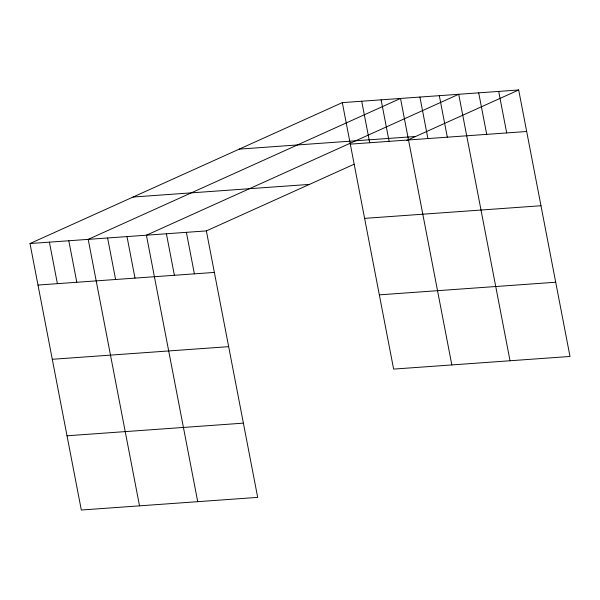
<?xml version="1.0" encoding="UTF-8"?>
<svg xmlns="http://www.w3.org/2000/svg" width="600" height="600" viewBox="0 0 600 600"><rect width="100%" height="100%" fill="white"/><g stroke="black" fill="none" stroke-linecap="round" stroke-linejoin="round"><path stroke-width="0.9" d="M354.097 164.25L206.37 230.903L257.685 497.385L81.315 510.015L30 243.54L342.315 102.615L518.685 89.985L570 356.46L393.63 369.097L342.315 102.615M406.35 140.67L518.685 89.985M239.25 149.123L415.62 136.485M350.31 144.135L526.68 131.498M133.065 197.032L309.435 184.403M364.605 218.37L540.975 205.74M30 243.54L206.37 230.903M37.995 285.053L214.365 272.423M379.335 294.855L555.705 282.225M52.29 359.288L228.66 346.657M67.02 435.78L243.39 423.143M498.697 91.418L506.692 132.93M478.71 92.85L486.697 134.363M510.03 360.757L458.715 94.282L146.407 235.2L197.722 501.675M439.32 95.67L447.315 137.183M419.918 97.058L427.912 138.578M451.83 364.928L400.515 98.453L88.2 239.37L139.515 505.845M381.112 99.84L389.107 141.352M361.71 101.227L369.705 142.74M186.382 232.335L194.377 273.847M166.395 233.767L174.39 275.28M127.005 236.587L135 278.108M107.602 237.975L115.597 279.495M68.805 240.757L76.8 282.27M49.403 242.145L57.398 283.665"/></g></svg>
